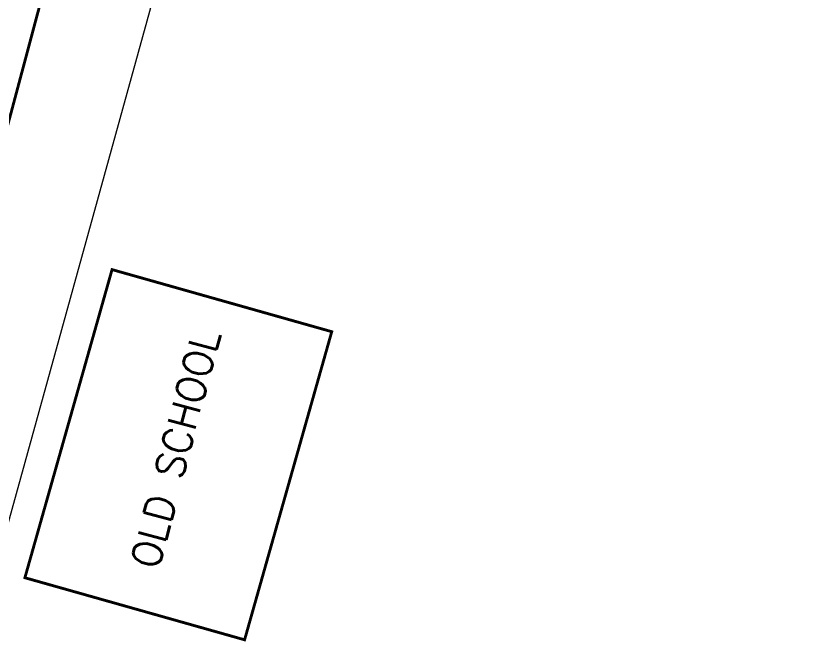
# Model space of a CAD drawing. Header units: inches. Extents: x 350994 to 353538, y 1581369 to 1583842.
# Drawn here: x 351290.47 to 351318.47, y 1583114.6 to 1583136.77 of the extents above; entities that cross this region are included whole.
import ezdxf
from ezdxf.enums import TextEntityAlignment as Align

# ---------------------------------------------------------------- set-up
doc = ezdxf.new("R2010")
doc.units = ezdxf.units.IN
doc.header["$MEASUREMENT"] = 0
doc.linetypes.add('1', pattern=[0])
for name, color, linetype in [('BOUNDARY', 5, 'Continuous'), ('BULDING', 5, '1'), ('EP TF', 5, 'Continuous'), ("ROAD'S", 1, '1')]:
    doc.layers.add(name, color=color, linetype=linetype)
doc.styles.add('ROMANS', font='ROMANS.shx')
doc.styles.get("Standard").update_dxf_attribs({"font": 'arial.ttf'})
doc.linetypes.add('SILT_FENCE', pattern='A,0.5,-0.2,["EP",Standard,S=0.1,R=0,X=-0.1,Y=-0.05],-0.2', length=0.9)

msp = doc.modelspace()

# ---------------------------------------------------------------- linework, layer by layer
at = {"layer": 'BOUNDARY', "lineweight": 5, "const_width": 0.1}
msp.add_lwpolyline([(351298.469, 1583114.92), (351290.779, 1583117.094), (351293.83, 1583127.884), (351301.52, 1583125.71)], close=True, dxfattribs=at)
at = {"layer": 'EP TF', "color": 252, "linetype": 'SILT_FENCE', "lineweight": 5, "ltscale": 6, "elevation": 97.614}
msp.add_lwpolyline([(351334.549, 1583220.761), (351313.266, 1583201.604), (351299.568, 1583152.936), (351283.656, 1583095.413), (351267.659, 1583037.585), (351251.662, 1582979.757), (351198.881, 1582966.743), (351173.839, 1582964.511), (351151.773, 1582973.941), (351097.752, 1583012.032), (351096.541, 1583017.47)], dxfattribs=at)
at = {"layer": "ROAD'S", "lineweight": 5, "const_width": 0.1}
msp.add_lwpolyline([(351163.486, 1582960.511), (351179.697, 1582957.225), (351187.142, 1582957.535), (351197.259, 1582959.561), (351208.211, 1582964.612), (351218.951, 1582971.614), (351226.454, 1582977.638), (351230.686, 1582981.614), (351237.709, 1582988.901), (351245.832, 1582997.908), (351248.558, 1583002.203), (351250.847, 1583005.123), (351254.574, 1583010.843), (351256.152, 1583014.237), (351258.349, 1583017.855), (351262.461, 1583027.25), (351277.408, 1583085.097), (351297.075, 1583158.776), (351303.679, 1583157.602), (351357.439, 1583140.328), (351458.799, 1583106.533)], dxfattribs=at)

# ---------------------------------------------------------------- texts
at = {"layer": 'BULDING', "color": 0, "linetype": 'Continuous', "lineweight": 9, "style": 'ROMANS'}
msp.add_text('OLD SCHOOL', height=1, rotation=75.1871, dxfattribs=at).set_placement((351296.052, 1583121.614), align=Align.MIDDLE_CENTER)

doc.saveas('drawing.dxf')
